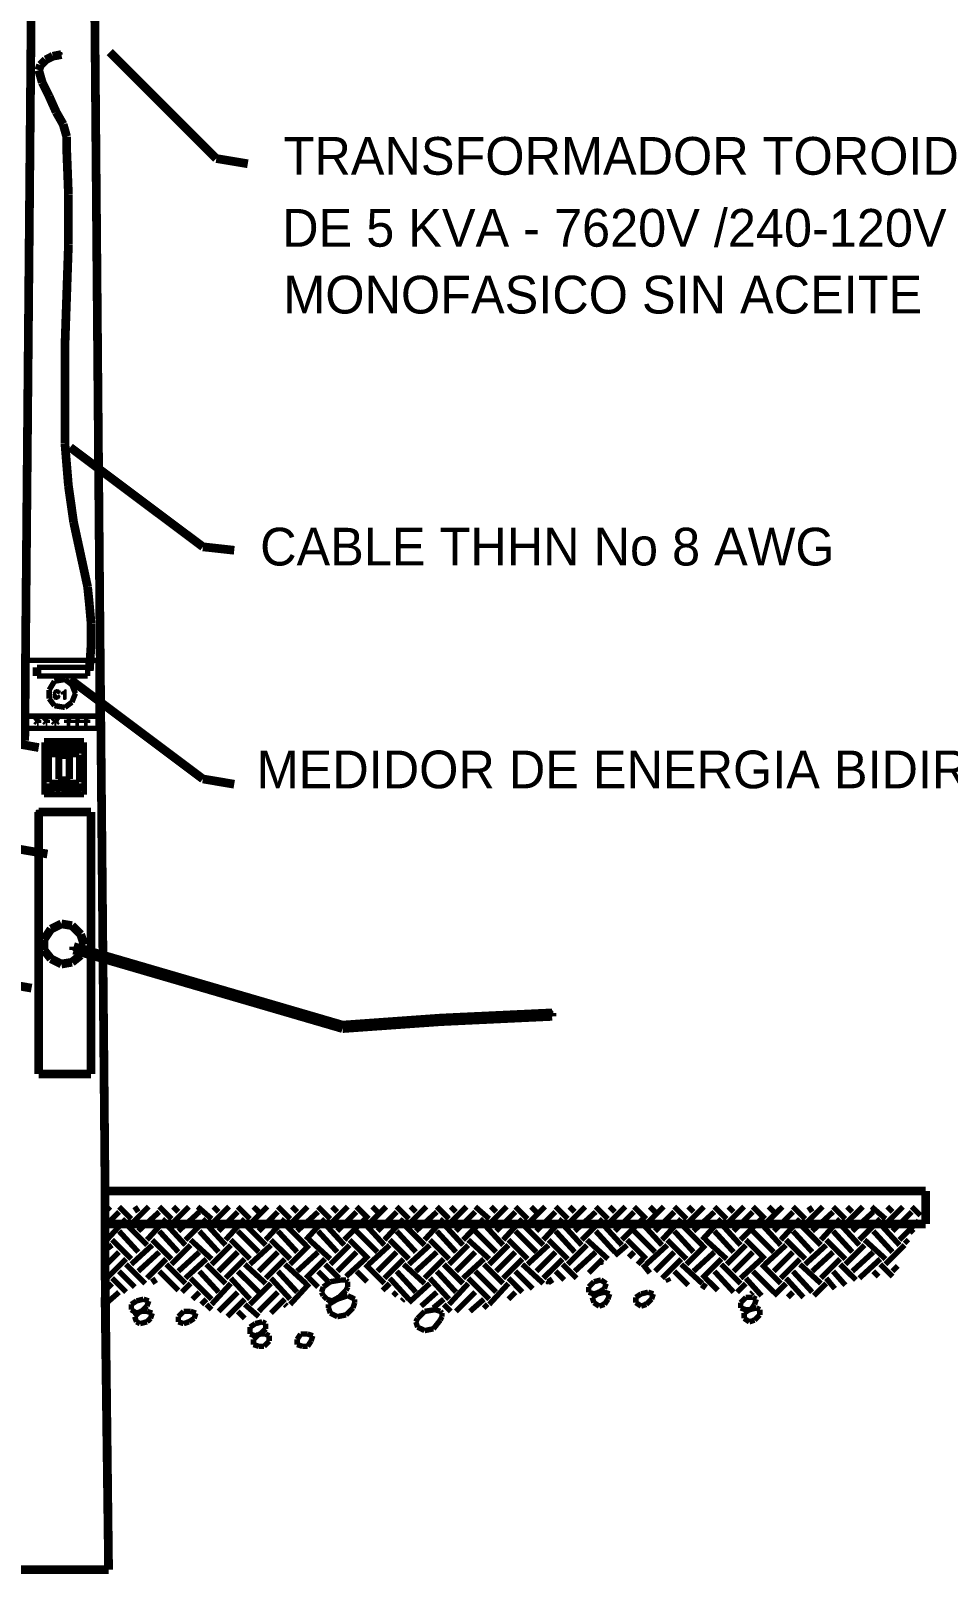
# Model space of a CAD drawing. Extents: x 0.27 to 8.12, y 0.27 to 5.77.
# Drawn here: x 1.696 to 2.571, y 2.707 to 4.181 of the extents above; entities that cross this region are included whole.
import ezdxf

# ---------------------------------------------------------------- set-up
doc = ezdxf.new("R2010")
doc.units = 0
doc.layers.get('0').update_dxf_attribs({"linetype": 'CONTINUOUS'})

msp = doc.modelspace()

# ---------------------------------------------------------------- linework, layer by layer
at = {"color": 0}
for points, const_width in [([(1.703336, 5.014942), (1.689986, 3.503288)], 0.008333), ([(1.749986, 5.014942), (1.761656, 3.621608)], 0.008333), ([(1.761656, 3.621608), (1.766646, 3.074948)], 0.008333), ([(1.691666, 3.579938), (1.759976, 3.579938)], 0.005208), ([(1.759976, 3.514938), (1.759976, 3.579938)], 0.005208), ([(1.701656, 3.573328), (1.749986, 3.573328)], 0.005208), ([(1.701656, 3.564968), (1.749986, 3.564968)], 0.005208), ([(1.749986, 3.564968), (1.749986, 3.573328)], 0.005208), ([(1.718306, 3.559978), (1.713306, 3.551618)], 0.005208), ([(1.713306, 3.551618), (1.713306, 3.543308)], 0.005208), ([(1.728336, 3.561658), (1.718306, 3.559978)], 0.005208), ([(1.735016, 3.556608), (1.728336, 3.561658)], 0.005208), ([(1.738326, 3.548308), (1.735016, 3.556608)], 0.005208), ([(1.713306, 3.543308), (1.718306, 3.536648)], 0.005208), ([(1.718306, 3.536648), (1.728336, 3.534968)], 0.005208), ([(1.728336, 3.534968), (1.735016, 3.539948)], 0.005208), ([(1.735016, 3.539948), (1.738326, 3.548308)], 0.005208), ([(1.691666, 3.526608), (1.759976, 3.526608)], 0.005208), ([(1.701656, 3.523298), (1.699966, 3.521618)], 0.005208), ([(1.699966, 3.521618), (1.701656, 3.519988)], 0.005208), ([(1.703336, 3.523298), (1.701656, 3.523298)], 0.005208), ([(1.701656, 3.519988), (1.703336, 3.519988)], 0.005208), ([(1.703336, 3.521618), (1.703336, 3.523298)], 0.005208), ([(1.703336, 3.519988), (1.703336, 3.521618)], 0.005208), ([(1.710006, 3.523298), (1.708326, 3.521618)], 0.005208), ([(1.708326, 3.521618), (1.710006, 3.519988)], 0.005208), ([(1.711626, 3.523298), (1.710006, 3.523298)], 0.005208), ([(1.710006, 3.519988), (1.711626, 3.519988)], 0.005208), ([(1.711626, 3.521618), (1.711626, 3.523298)], 0.005208), ([(1.711626, 3.519988), (1.711626, 3.521618)], 0.005208), ([(1.718306, 3.523298), (1.716686, 3.521618)], 0.005208), ([(1.716686, 3.521618), (1.718306, 3.519988)], 0.005208), ([(1.719986, 3.523298), (1.718306, 3.523298)], 0.005208), ([(1.718306, 3.519988), (1.719986, 3.519988)], 0.005208), ([(1.721666, 3.521618), (1.719986, 3.523298)], 0.005208), ([(1.719986, 3.519988), (1.721666, 3.521618)], 0.005208), ([(1.731656, 3.523298), (1.729976, 3.523298)], 0.005208), ([(1.729976, 3.523298), (1.729976, 3.521618)], 0.005208), ([(1.729976, 3.521618), (1.729976, 3.519988)], 0.005208), ([(1.729976, 3.519988), (1.731656, 3.519988)], 0.005208), ([(1.733336, 3.523298), (1.731656, 3.523298)], 0.005208), ([(1.731656, 3.519988), (1.733336, 3.519988)], 0.005208), ([(1.733336, 3.521618), (1.733336, 3.523298)], 0.005208), ([(1.733336, 3.519988), (1.733336, 3.521618)], 0.005208), ([(1.740006, 3.523298), (1.738326, 3.523298)], 0.005208), ([(1.738326, 3.523298), (1.738326, 3.521618)], 0.005208), ([(1.738326, 3.521618), (1.738326, 3.519988)], 0.005208), ([(1.738326, 3.519988), (1.740006, 3.519988)], 0.005208), ([(1.741626, 3.523298), (1.740006, 3.523298)], 0.005208), ([(1.740006, 3.519988), (1.741626, 3.519988)], 0.005208), ([(1.741626, 3.521618), (1.741626, 3.523298)], 0.005208), ([(1.741626, 3.519988), (1.741626, 3.521618)], 0.005208), ([(1.748306, 3.523298), (1.746686, 3.523298)], 0.005208), ([(1.746686, 3.523298), (1.746686, 3.521618)], 0.005208), ([(1.746686, 3.521618), (1.746686, 3.519988)], 0.005208), ([(1.746686, 3.519988), (1.748306, 3.519988)], 0.005208), ([(1.749986, 3.523298), (1.748306, 3.523298)], 0.005208), ([(1.748306, 3.519988), (1.749986, 3.519988)], 0.005208), ([(1.749986, 3.521618), (1.749986, 3.523298)], 0.005208), ([(1.749986, 3.519988), (1.749986, 3.521618)], 0.005208), ([(1.691666, 3.514938), (1.759976, 3.514938)], 0.005208), ([(1.708326, 3.501648), (1.708326, 3.493298)], 0.005208), ([(1.708326, 3.493298), (1.708326, 3.451628)], 0.005208), ([(1.708326, 3.493298), (1.746686, 3.493298)], 0.005208), ([(1.714986, 3.499968), (1.713306, 3.499968)], 0.005208), ([(1.713306, 3.499968), (1.713306, 3.498288)], 0.005208), ([(1.713306, 3.498288), (1.713306, 3.494978)], 0.005208), ([(1.713306, 3.494978), (1.714986, 3.494978)], 0.005208), ([(1.713306, 3.489988), (1.741626, 3.489988)], 0.005208), ([(1.713306, 3.463298), (1.713306, 3.489988)], 0.005208), ([(1.716686, 3.499968), (1.714986, 3.499968)], 0.005208), ([(1.714986, 3.494978), (1.716686, 3.494978)], 0.005208), ([(1.718306, 3.498288), (1.716686, 3.499968)], 0.005208), ([(1.716686, 3.494978), (1.718306, 3.498288)], 0.005208), ([(1.721666, 3.501648), (1.721666, 3.493298)], 0.005208), ([(1.726656, 3.499968), (1.724976, 3.498288)], 0.005208), ([(1.724976, 3.498288), (1.726656, 3.494978)], 0.005208), ([(1.728336, 3.499968), (1.726656, 3.499968)], 0.005208), ([(1.726656, 3.494978), (1.728336, 3.494978)], 0.005208), ([(1.729976, 3.499968), (1.728336, 3.499968)], 0.005208), ([(1.728336, 3.494978), (1.729976, 3.494978)], 0.005208), ([(1.729976, 3.498288), (1.729976, 3.499968)], 0.005208), ([(1.729976, 3.494978), (1.729976, 3.498288)], 0.005208), ([(1.733336, 3.501648), (1.733336, 3.493298)], 0.005208), ([(1.740006, 3.499968), (1.738326, 3.499968)], 0.005208), ([(1.738326, 3.499968), (1.738326, 3.498288)], 0.005208), ([(1.738326, 3.498288), (1.738326, 3.494978)], 0.005208), ([(1.738326, 3.494978), (1.740006, 3.494978)], 0.005208), ([(1.741626, 3.499968), (1.740006, 3.499968)], 0.005208), ([(1.740006, 3.494978), (1.741626, 3.494978)], 0.005208), ([(1.743326, 3.498288), (1.741626, 3.499968)], 0.005208), ([(1.741626, 3.494978), (1.743326, 3.498288)], 0.005208), ([(1.741626, 3.489988), (1.741626, 3.463298)], 0.005208), ([(1.746686, 3.501648), (1.746686, 3.493298)], 0.005208), ([(1.746686, 3.493298), (1.746686, 3.451628)], 0.005208), ([(1.721666, 3.488298), (1.721666, 3.466658)], 0.005208), ([(1.721666, 3.488298), (1.733336, 3.488298)], 0.005208), ([(1.723296, 3.488298), (1.723296, 3.466658)], 0.005208), ([(1.731656, 3.488298), (1.731656, 3.466658)], 0.005208), ([(1.733336, 3.488298), (1.733336, 3.466658)], 0.005208), ([(1.741626, 3.463298), (1.713306, 3.463298)], 0.005208), ([(1.721666, 3.466658), (1.733336, 3.466658)], 0.005208), ([(1.708326, 3.459978), (1.746686, 3.459978)], 0.005208), ([(1.708326, 3.451628), (1.746686, 3.451628)], 0.005208), ([(1.714986, 3.458298), (1.713306, 3.458298)], 0.005208), ([(1.713306, 3.458298), (1.713306, 3.454938)], 0.005208), ([(1.713306, 3.454938), (1.713306, 3.453308)], 0.005208), ([(1.713306, 3.453308), (1.714986, 3.453308)], 0.005208), ([(1.716686, 3.458298), (1.714986, 3.458298)], 0.005208), ([(1.714986, 3.453308), (1.716686, 3.453308)], 0.005208), ([(1.718306, 3.454938), (1.716686, 3.458298)], 0.005208), ([(1.716686, 3.453308), (1.718306, 3.454938)], 0.005208), ([(1.721666, 3.459978), (1.721666, 3.451628)], 0.005208), ([(1.726656, 3.458298), (1.724976, 3.454938)], 0.005208), ([(1.724976, 3.454938), (1.726656, 3.453308)], 0.005208), ([(1.728336, 3.458298), (1.726656, 3.458298)], 0.005208), ([(1.726656, 3.453308), (1.728336, 3.453308)], 0.005208), ([(1.729976, 3.458298), (1.728336, 3.458298)], 0.005208), ([(1.728336, 3.453308), (1.729976, 3.453308)], 0.005208), ([(1.729976, 3.454938), (1.729976, 3.458298)], 0.005208), ([(1.729976, 3.453308), (1.729976, 3.454938)], 0.005208), ([(1.733336, 3.459978), (1.733336, 3.451628)], 0.005208), ([(1.740006, 3.458298), (1.738326, 3.458298)], 0.005208), ([(1.738326, 3.458298), (1.738326, 3.454938)], 0.005208), ([(1.738326, 3.454938), (1.738326, 3.453308)], 0.005208), ([(1.738326, 3.453308), (1.740006, 3.453308)], 0.005208), ([(1.741626, 3.458298), (1.740006, 3.458298)], 0.005208), ([(1.740006, 3.453308), (1.741626, 3.453308)], 0.005208), ([(1.743326, 3.454938), (1.741626, 3.458298)], 0.005208), ([(1.741626, 3.453308), (1.743326, 3.454938)], 0.005208), ([(1.736646, 3.303298), (1.736646, 3.306608)], 0.008333), ([(1.736646, 3.306608), (1.993326, 3.231628)], 0.008333), ([(1.993326, 3.228328), (1.736646, 3.303298)], 0.008333), ([(1.993326, 3.231628), (2.086626, 3.238298)], 0.008333), ([(2.086626, 3.238298), (2.193346, 3.243298)], 0.008333), ([(2.193346, 3.239988), (2.086626, 3.234938)], 0.008333), ([(2.086626, 3.234938), (2.086626, 3.238298)], 0.008333), ([(2.086626, 3.238298), (2.086626, 3.234938)], 0.008333), ([(2.193346, 3.243298), (2.193346, 3.239988)], 0.008333), ([(2.086626, 3.234938), (1.993326, 3.228328)], 0.008333), ([(1.993326, 3.228328), (1.993326, 3.231628)], 0.008333), ([(1.993326, 3.231628), (1.993326, 3.228328)], 0.008333), ([(1.766646, 2.998288), (1.766646, 3.074948)], 0.008333), ([(1.766646, 3.041628), (1.766646, 3.073328)], 0.008333), ([(1.766646, 3.073328), (2.550016, 3.073328)], 0.008333), ([(2.550016, 3.073328), (2.550016, 3.041628)], 0.008333), ([(1.766646, 3.053298), (1.771646, 3.058298)], 0.005208), ([(1.766646, 3.039948), (1.779986, 3.053298)], 0.005208), ([(1.791656, 3.046628), (1.779986, 3.058298)], 0.005208), ([(1.791656, 3.041628), (1.808306, 3.058298)], 0.005208), ([(1.798326, 3.053298), (1.794966, 3.058298)], 0.005208), ([(1.798326, 3.034968), (1.818346, 3.053298)], 0.005208), ([(1.830016, 3.046628), (1.818346, 3.058298)], 0.005208), ([(1.830016, 3.041628), (1.846666, 3.058298)], 0.005208), ([(1.836626, 3.053298), (1.831646, 3.058298)], 0.005208), ([(1.836626, 3.034968), (1.856656, 3.053298)], 0.005208), ([(1.868326, 3.046628), (1.854976, 3.058298)], 0.005208), ([(1.868326, 3.041628), (1.884976, 3.058298)], 0.005208), ([(1.874986, 3.053298), (1.870006, 3.058298)], 0.005208), ([(1.874986, 3.034968), (1.893326, 3.053298)], 0.005208), ([(1.904986, 3.046628), (1.893326, 3.058298)], 0.005208), ([(1.904986, 3.041628), (1.921646, 3.058298)], 0.005208), ([(1.913346, 3.053298), (1.908296, 3.058298)], 0.005208), ([(1.913346, 3.034968), (1.931626, 3.053298)], 0.005208), ([(1.943346, 3.046628), (1.931626, 3.058298)], 0.005208), ([(1.943346, 3.041628), (1.960006, 3.058298)], 0.005208), ([(1.949966, 3.053298), (1.944976, 3.058298)], 0.005208), ([(1.949966, 3.034968), (1.969986, 3.053298)], 0.005208), ([(1.981656, 3.046628), (1.969986, 3.058298)], 0.005208), ([(1.981656, 3.041628), (1.998306, 3.058298)], 0.005208), ([(1.988326, 3.053298), (1.983336, 3.058298)], 0.005208), ([(1.988326, 3.034968), (2.006656, 3.053298)], 0.005208), ([(2.018326, 3.046628), (2.006656, 3.058298)], 0.005208), ([(2.018326, 3.041628), (2.034986, 3.058298)], 0.005208), ([(2.026686, 3.053298), (2.021646, 3.058298)], 0.005208), ([(2.026686, 3.034968), (2.044966, 3.053298)], 0.005208), ([(2.056626, 3.046628), (2.044966, 3.058298)], 0.005208), ([(2.056626, 3.041628), (2.073336, 3.058298)], 0.005208), ([(2.063306, 3.053298), (2.058306, 3.058298)], 0.005208), ([(2.063306, 3.034968), (2.083326, 3.053298)], 0.005208), ([(2.094986, 3.046628), (2.083326, 3.058298)], 0.005208), ([(2.094986, 3.041628), (2.111646, 3.058298)], 0.005208), ([(2.101656, 3.053298), (2.096666, 3.058298)], 0.005208), ([(2.101656, 3.034968), (2.120006, 3.053298)], 0.005208), ([(2.133346, 3.046628), (2.120006, 3.058298)], 0.005208), ([(2.133346, 3.041628), (2.150006, 3.058298)], 0.005208), ([(2.139966, 3.053298), (2.134976, 3.058298)], 0.005208), ([(2.139966, 3.034968), (2.158296, 3.053298)], 0.005208), ([(2.169966, 3.046628), (2.158296, 3.058298)], 0.005208), ([(2.169966, 3.041628), (2.186666, 3.058298)], 0.005208), ([(2.178326, 3.053298), (2.173326, 3.058298)], 0.005208), ([(2.178326, 3.034968), (2.196656, 3.053298)], 0.005208), ([(2.208326, 3.046628), (2.196656, 3.058298)], 0.005208), ([(2.208326, 3.041628), (2.224976, 3.058298)], 0.005208), ([(2.214986, 3.053298), (2.210006, 3.058298)], 0.005208), ([(2.214986, 3.034968), (2.235016, 3.053298)], 0.005208), ([(2.246686, 3.046628), (2.235016, 3.058298)], 0.005208), ([(2.246686, 3.041628), (2.263336, 3.058298)], 0.005208), ([(2.253296, 3.053298), (2.248306, 3.058298)], 0.005208), ([(2.253296, 3.034968), (2.271646, 3.053298)], 0.005208), ([(2.283296, 3.046628), (2.271646, 3.058298)], 0.005208), ([(2.283296, 3.041628), (2.300016, 3.058298)], 0.005208), ([(2.291656, 3.053298), (2.286666, 3.058298)], 0.005208), ([(2.291656, 3.034968), (2.309986, 3.053298)], 0.005208), ([(2.321656, 3.046628), (2.309986, 3.058298)], 0.005208), ([(2.321656, 3.041628), (2.338306, 3.058298)], 0.005208), ([(2.328336, 3.053298), (2.323336, 3.058298)], 0.005208), ([(2.328336, 3.034968), (2.348296, 3.053298)], 0.005208), ([(2.360016, 3.046628), (2.348296, 3.058298)], 0.005208), ([(2.360016, 3.041628), (2.376666, 3.058298)], 0.005208), ([(2.366626, 3.053298), (2.361646, 3.058298)], 0.005208), ([(2.366626, 3.034968), (2.384976, 3.053298)], 0.005208), ([(2.396646, 3.046628), (2.384976, 3.058298)], 0.005208), ([(2.396646, 3.041628), (2.413346, 3.058298)], 0.005208), ([(2.404986, 3.053298), (2.400006, 3.058298)], 0.005208), ([(2.404986, 3.034968), (2.423326, 3.053298)], 0.005208), ([(2.434986, 3.046628), (2.423326, 3.058298)], 0.005208), ([(2.434986, 3.041628), (2.451656, 3.058298)], 0.005208), ([(2.441666, 3.053298), (2.438306, 3.058298)], 0.005208), ([(2.441666, 3.034968), (2.461626, 3.053298)], 0.005208), ([(2.473296, 3.046628), (2.461626, 3.058298)], 0.005208), ([(2.473296, 3.041628), (2.490006, 3.058298)], 0.005208), ([(2.479976, 3.053298), (2.474976, 3.058298)], 0.005208), ([(2.479976, 3.034968), (2.499986, 3.053298)], 0.005208), ([(2.511656, 3.046628), (2.498306, 3.058298)], 0.005208), ([(2.511656, 3.041628), (2.528306, 3.058298)], 0.005208), ([(2.518326, 3.053298), (2.513336, 3.058298)], 0.005208), ([(2.518326, 3.034968), (2.536666, 3.053298)], 0.005208), ([(2.544966, 3.049988), (2.536666, 3.058298)], 0.005208), ([(2.550016, 3.041628), (1.766646, 3.041628)], 0.008333), ([(1.768326, 3.026608), (1.786666, 3.046628)], 0.005208), ([(1.798326, 3.014938), (1.779986, 3.034968)], 0.005208), ([(1.806626, 3.021618), (1.786666, 3.041628)], 0.005208), ([(1.806626, 3.026608), (1.824966, 3.046628)], 0.005208), ([(1.836626, 3.014938), (1.818346, 3.034968)], 0.005208), ([(1.843306, 3.021618), (1.824966, 3.041628)], 0.005208), ([(1.843306, 3.026608), (1.863326, 3.046628)], 0.005208), ([(1.874986, 3.014938), (1.856656, 3.034968)], 0.005208), ([(1.881656, 3.021618), (1.863326, 3.041628)], 0.005208), ([(1.881656, 3.026608), (1.900006, 3.046628)], 0.005208), ([(1.913346, 3.014938), (1.893326, 3.034968)], 0.005208), ([(1.919966, 3.021618), (1.900006, 3.041628)], 0.005208), ([(1.919966, 3.026608), (1.938306, 3.046628)], 0.005208), ([(1.949966, 3.014938), (1.931626, 3.034968)], 0.005208), ([(1.958326, 3.021618), (1.938306, 3.041628)], 0.005208), ([(1.958326, 3.026608), (1.976656, 3.046628)], 0.005208), ([(1.988326, 3.014938), (1.969986, 3.034968)], 0.005208), ([(1.995006, 3.021618), (1.976656, 3.041628)], 0.005208), ([(1.995006, 3.026608), (2.014966, 3.046628)], 0.005208), ([(2.026686, 3.014938), (2.006656, 3.034968)], 0.005208), ([(2.033296, 3.021618), (2.014966, 3.041628)], 0.005208), ([(2.033296, 3.026608), (2.051646, 3.046628)], 0.005208), ([(2.063306, 3.014938), (2.044966, 3.034968)], 0.005208), ([(2.071656, 3.021618), (2.051646, 3.041628)], 0.005208), ([(2.071656, 3.026608), (2.089986, 3.046628)], 0.005208), ([(2.101656, 3.014938), (2.083326, 3.034968)], 0.005208), ([(2.108336, 3.021618), (2.089986, 3.041628)], 0.005208), ([(2.108336, 3.026608), (2.128296, 3.046628)], 0.005208), ([(2.139966, 3.014938), (2.120006, 3.034968)], 0.005208), ([(2.146646, 3.021618), (2.128296, 3.041628)], 0.005208), ([(2.146646, 3.026608), (2.164976, 3.046628)], 0.005208), ([(2.178326, 3.014938), (2.158296, 3.034968)], 0.005208), ([(2.184986, 3.021618), (2.164976, 3.041628)], 0.005208), ([(2.184986, 3.026608), (2.203336, 3.046628)], 0.005208), ([(2.214986, 3.014938), (2.196656, 3.034968)], 0.005208), ([(2.221666, 3.021618), (2.203336, 3.041628)], 0.005208), ([(2.221666, 3.026608), (2.241626, 3.046628)], 0.005208), ([(2.253296, 3.014938), (2.235016, 3.034968)], 0.005208), ([(2.259976, 3.021618), (2.241626, 3.041628)], 0.005208), ([(2.259976, 3.026608), (2.279986, 3.046628)], 0.005208), ([(2.291656, 3.014938), (2.271646, 3.034968)], 0.005208), ([(2.298326, 3.021618), (2.279986, 3.041628)], 0.005208), ([(2.298326, 3.026608), (2.316666, 3.046628)], 0.005208), ([(2.328336, 3.014938), (2.309986, 3.034968)], 0.005208), ([(2.336626, 3.021618), (2.316666, 3.041628)], 0.005208), ([(2.336626, 3.026608), (2.354976, 3.046628)], 0.005208), ([(2.366626, 3.014938), (2.348296, 3.034968)], 0.005208), ([(2.373306, 3.021618), (2.354976, 3.041628)], 0.005208), ([(2.373306, 3.026608), (2.393326, 3.046628)], 0.005208), ([(2.404986, 3.014938), (2.384976, 3.034968)], 0.005208), ([(2.411666, 3.021618), (2.393326, 3.041628)], 0.005208), ([(2.411666, 3.026608), (2.430006, 3.046628)], 0.005208), ([(2.441666, 3.014938), (2.423326, 3.034968)], 0.005208), ([(2.449966, 3.021618), (2.430006, 3.041628)], 0.005208), ([(2.449966, 3.026608), (2.468306, 3.046628)], 0.005208), ([(2.479976, 3.014938), (2.461626, 3.034968)], 0.005208), ([(2.486646, 3.021618), (2.468306, 3.041628)], 0.005208), ([(2.486646, 3.026608), (2.506656, 3.046628)], 0.005208), ([(2.518326, 3.014938), (2.499986, 3.034968)], 0.005208), ([(2.525006, 3.021618), (2.506656, 3.041628)], 0.005208), ([(2.525006, 3.026608), (2.543336, 3.044948)], 0.005208), ([(2.538346, 3.033288), (2.536666, 3.034968)], 0.005208), ([(1.768326, 3.021618), (1.766646, 3.023298)], 0.005208), ([(1.766646, 3.016628), (1.773326, 3.021618)], 0.005208), ([(1.791656, 3.008328), (1.773326, 3.026608)], 0.005208), ([(1.791656, 3.003288), (1.811666, 3.021618)], 0.005208), ([(1.830016, 3.008328), (1.811666, 3.026608)], 0.005208), ([(1.830016, 3.003288), (1.848296, 3.021618)], 0.005208), ([(1.868326, 3.008328), (1.848296, 3.026608)], 0.005208), ([(1.868326, 3.003288), (1.886656, 3.021618)], 0.005208), ([(1.904986, 3.008328), (1.886656, 3.026608)], 0.005208), ([(1.904986, 3.003288), (1.925016, 3.021618)], 0.005208), ([(1.943346, 3.008328), (1.925016, 3.026608)], 0.005208), ([(1.943346, 3.003288), (1.961626, 3.021618)], 0.005208), ([(1.981656, 3.008328), (1.961626, 3.026608)], 0.005208), ([(1.981656, 3.003288), (1.999986, 3.021618)], 0.005208), ([(2.018326, 3.008328), (1.999986, 3.026608)], 0.005208), ([(2.018326, 3.003288), (2.038346, 3.021618)], 0.005208), ([(2.056626, 3.008328), (2.038346, 3.026608)], 0.005208), ([(2.056626, 3.003288), (2.076656, 3.021618)], 0.005208), ([(2.094986, 3.008328), (2.076656, 3.026608)], 0.005208), ([(2.094986, 3.003288), (2.113326, 3.021618)], 0.005208), ([(2.133346, 3.008328), (2.113326, 3.026608)], 0.005208), ([(2.133346, 3.003288), (2.151686, 3.021618)], 0.005208), ([(2.169966, 3.008328), (2.151686, 3.026608)], 0.005208), ([(2.169966, 3.003288), (2.189986, 3.021618)], 0.005208), ([(2.208326, 3.008328), (2.189986, 3.026608)], 0.005208), ([(2.208326, 3.003288), (2.226656, 3.021618)], 0.005208), ([(2.246686, 3.008328), (2.226656, 3.026608)], 0.005208), ([(2.253296, 3.011628), (2.264966, 3.021618)], 0.005208), ([(2.283296, 3.008328), (2.264966, 3.026608)], 0.005208), ([(2.283296, 3.003288), (2.303326, 3.021618)], 0.005208), ([(2.321656, 3.008328), (2.303326, 3.026608)], 0.005208), ([(2.321656, 3.003288), (2.339986, 3.021618)], 0.005208), ([(2.360016, 3.008328), (2.339986, 3.026608)], 0.005208), ([(2.360016, 3.003288), (2.378296, 3.021618)], 0.005208), ([(2.396646, 3.008328), (2.378296, 3.026608)], 0.005208), ([(2.396646, 3.003288), (2.416656, 3.021618)], 0.005208), ([(2.434986, 3.008328), (2.416656, 3.026608)], 0.005208), ([(2.434986, 3.003288), (2.455016, 3.021618)], 0.005208), ([(2.473296, 3.008328), (2.455016, 3.026608)], 0.005208), ([(2.473296, 3.003288), (2.491626, 3.021618)], 0.005208), ([(2.511656, 3.008328), (2.491626, 3.026608)], 0.005208), ([(2.511656, 3.003288), (2.529986, 3.021618)], 0.005208), ([(2.533296, 3.023298), (2.529986, 3.026608)], 0.005208), ([(1.766646, 3.001648), (1.779986, 3.014938)], 0.005208), ([(1.768326, 2.989988), (1.786666, 3.008328)], 0.005208), ([(1.805006, 2.984938), (1.786666, 3.003288)], 0.005208), ([(1.798326, 2.996608), (1.818346, 3.014938)], 0.005208), ([(1.806626, 2.989988), (1.824966, 3.008328)], 0.005208), ([(1.843306, 2.984938), (1.824966, 3.003288)], 0.005208), ([(1.836626, 2.996608), (1.856656, 3.014938)], 0.005208), ([(1.843306, 2.989988), (1.863326, 3.008328)], 0.005208), ([(1.881656, 2.984938), (1.863326, 3.003288)], 0.005208), ([(1.874986, 2.996608), (1.893326, 3.014938)], 0.005208), ([(1.881656, 2.989988), (1.900006, 3.008328)], 0.005208), ([(1.919966, 2.984938), (1.900006, 3.003288)], 0.005208), ([(1.913346, 2.996608), (1.931626, 3.014938)], 0.005208), ([(1.919966, 2.989988), (1.938306, 3.008328)], 0.005208), ([(1.958326, 2.984938), (1.938306, 3.003288)], 0.005208), ([(1.949966, 2.996608), (1.969986, 3.014938)], 0.005208), ([(1.958326, 2.989988), (1.976656, 3.008328)], 0.005208), ([(1.990006, 2.989988), (1.976656, 3.003288)], 0.005208), ([(1.988326, 2.996608), (2.006656, 3.014938)], 0.005208), ([(1.996686, 2.991618), (2.014966, 3.008328)], 0.005208), ([(2.033296, 2.984938), (2.014966, 3.003288)], 0.005208), ([(2.026686, 2.996608), (2.044966, 3.014938)], 0.005208), ([(2.033296, 2.989988), (2.051646, 3.008328)], 0.005208), ([(2.071656, 2.984938), (2.051646, 3.003288)], 0.005208), ([(2.063306, 2.996608), (2.083326, 3.014938)], 0.005208), ([(2.071656, 2.989988), (2.089986, 3.008328)], 0.005208), ([(2.108336, 2.984938), (2.089986, 3.003288)], 0.005208), ([(2.101656, 2.996608), (2.120006, 3.014938)], 0.005208), ([(2.108336, 2.989988), (2.128296, 3.008328)], 0.005208), ([(2.146646, 2.984938), (2.128296, 3.003288)], 0.005208), ([(2.139966, 2.996608), (2.158296, 3.014938)], 0.005208), ([(2.146646, 2.989988), (2.164976, 3.008328)], 0.005208), ([(2.184986, 2.984938), (2.164976, 3.003288)], 0.005208), ([(2.178326, 2.996608), (2.196656, 3.014938)], 0.005208), ([(2.184986, 2.989988), (2.203336, 3.008328)], 0.005208), ([(2.216686, 2.989988), (2.203336, 3.003288)], 0.005208), ([(2.214986, 2.996608), (2.235016, 3.014938)], 0.005208), ([(2.228336, 2.994978), (2.241626, 3.008328)], 0.005208), ([(2.266646, 3.009948), (2.271646, 3.014938)], 0.005208), ([(2.275006, 3.003288), (2.279986, 3.008328)], 0.005208), ([(2.286666, 2.994978), (2.279986, 3.003288)], 0.005208), ([(2.291656, 2.996608), (2.309986, 3.014938)], 0.005208), ([(2.298326, 2.989988), (2.316666, 3.008328)], 0.005208), ([(2.336626, 2.984938), (2.316666, 3.003288)], 0.005208), ([(2.328336, 2.996608), (2.348296, 3.014938)], 0.005208), ([(2.336626, 2.989988), (2.354976, 3.008328)], 0.005208), ([(2.373306, 2.984938), (2.354976, 3.003288)], 0.005208), ([(2.366626, 2.996608), (2.384976, 3.014938)], 0.005208), ([(2.373306, 2.989988), (2.393326, 3.008328)], 0.005208), ([(2.411666, 2.984938), (2.393326, 3.003288)], 0.005208), ([(2.404986, 2.996608), (2.423326, 3.014938)], 0.005208), ([(2.411666, 2.989988), (2.430006, 3.008328)], 0.005208), ([(2.449966, 2.984938), (2.430006, 3.003288)], 0.005208), ([(2.441666, 2.996608), (2.461626, 3.014938)], 0.005208), ([(2.449966, 2.989988), (2.468306, 3.008328)], 0.005208), ([(2.483336, 2.988298), (2.468306, 3.003288)], 0.005208), ([(2.479976, 2.996608), (2.499986, 3.014938)], 0.005208), ([(2.486646, 2.989988), (2.506656, 3.008328)], 0.005208), ([(2.518326, 2.991618), (2.506656, 3.003288)], 0.005208), ([(1.770006, 2.711618), (1.766646, 2.998288)], 0.008333), ([(1.786666, 2.976648), (1.773326, 2.989988)], 0.005208), ([(1.794966, 2.981628), (1.779986, 2.996608)], 0.005208), ([(1.814986, 2.984938), (1.811666, 2.989988)], 0.005208), ([(1.836626, 2.978328), (1.818346, 2.996608)], 0.005208), ([(1.868326, 2.969968), (1.848296, 2.989988)], 0.005208), ([(1.874986, 2.976648), (1.856656, 2.996608)], 0.005208), ([(1.904986, 2.969968), (1.886656, 2.989988)], 0.005208), ([(1.913346, 2.976648), (1.893326, 2.996608)], 0.005208), ([(1.943346, 2.969968), (1.925016, 2.989988)], 0.005208), ([(1.949966, 2.976648), (1.931626, 2.996608)], 0.005208), ([(1.969986, 2.981628), (1.961626, 2.989988)], 0.005208), ([(1.979976, 2.986618), (1.969986, 2.996608)], 0.005208), ([(2.016646, 2.986618), (2.006656, 2.996608)], 0.005208), ([(2.056626, 2.969968), (2.038346, 2.989988)], 0.005208), ([(2.063306, 2.976648), (2.044966, 2.996608)], 0.005208), ([(2.094986, 2.969968), (2.076656, 2.989988)], 0.005208), ([(2.101656, 2.976648), (2.083326, 2.996608)], 0.005208), ([(2.133346, 2.969968), (2.113326, 2.989988)], 0.005208), ([(2.139966, 2.976648), (2.120006, 2.996608)], 0.005208), ([(2.164976, 2.976648), (2.151686, 2.989988)], 0.005208), ([(2.175016, 2.979948), (2.158296, 2.996608)], 0.005208), ([(2.193346, 2.984938), (2.189986, 2.989988)], 0.005208), ([(2.205016, 2.988298), (2.196656, 2.996608)], 0.005208), ([(2.305006, 2.986618), (2.303326, 2.989988)], 0.005208), ([(2.323336, 2.983308), (2.309986, 2.996608)], 0.005208), ([(2.351656, 2.978328), (2.339986, 2.989988)], 0.005208), ([(2.366626, 2.976648), (2.348296, 2.996608)], 0.005208), ([(2.393326, 2.973268), (2.378296, 2.989988)], 0.005208), ([(2.404986, 2.976648), (2.384976, 2.996608)], 0.005208), ([(2.433306, 2.971648), (2.416656, 2.989988)], 0.005208), ([(2.441666, 2.976648), (2.423326, 2.996608)], 0.005208), ([(2.463306, 2.979948), (2.455016, 2.989988)], 0.005208), ([(2.473296, 2.983308), (2.461626, 2.996608)], 0.005208), ([(2.504976, 2.991618), (2.499986, 2.996608)], 0.005208), ([(2.518326, 2.996608), (2.523326, 3.001648)], 0.005208), ([(1.768326, 2.984938), (1.766646, 2.986618)], 0.005208), ([(1.766646, 2.978328), (1.773326, 2.984938)], 0.005208), ([(1.766646, 2.964978), (1.779986, 2.976648)], 0.005208), ([(1.839986, 2.976648), (1.848296, 2.984938)], 0.005208), ([(1.849976, 2.969968), (1.856656, 2.976648)], 0.005208), ([(1.868326, 2.964978), (1.886656, 2.984938)], 0.005208), ([(1.874986, 2.958298), (1.893326, 2.976648)], 0.005208), ([(1.904986, 2.964978), (1.925016, 2.984938)], 0.005208), ([(1.913346, 2.958298), (1.931626, 2.976648)], 0.005208), ([(1.943346, 2.964978), (1.961626, 2.984938)], 0.005208), ([(1.973296, 2.976648), (1.974976, 2.981628)], 0.005208), ([(1.974976, 2.973268), (1.973296, 2.976648)], 0.005208), ([(1.974976, 2.981628), (1.981656, 2.986618)], 0.005208), ([(1.981656, 2.986618), (1.991626, 2.988298)], 0.005208), ([(1.996686, 2.978328), (1.990006, 2.971648)], 0.005208), ([(1.991626, 2.988298), (1.996686, 2.988298)], 0.005208), ([(1.996686, 2.988298), (1.998306, 2.986618)], 0.005208), ([(1.998306, 2.981628), (1.996686, 2.978328)], 0.005208), ([(1.998306, 2.986618), (1.998306, 2.981628)], 0.005208), ([(2.031666, 2.978328), (2.038346, 2.984938)], 0.005208), ([(2.041656, 2.973268), (2.044966, 2.976648)], 0.005208), ([(2.056626, 2.966658), (2.076656, 2.984938)], 0.005208), ([(2.068346, 2.963298), (2.083326, 2.976648)], 0.005208), ([(2.094986, 2.964978), (2.113326, 2.984938)], 0.005208), ([(2.101656, 2.958298), (2.120006, 2.976648)], 0.005208), ([(2.133346, 2.964978), (2.151686, 2.984938)], 0.005208), ([(2.151686, 2.969968), (2.158296, 2.976648)], 0.005208), ([(2.228336, 2.981628), (2.233336, 2.986618)], 0.005208), ([(2.228336, 2.976648), (2.228336, 2.981628)], 0.005208), ([(2.233336, 2.974968), (2.228336, 2.976648)], 0.005208), ([(2.231656, 2.971648), (2.236646, 2.974968)], 0.005208), ([(2.233336, 2.986618), (2.240006, 2.988298)], 0.005208), ([(2.238326, 2.976648), (2.233336, 2.974968)], 0.005208), ([(2.236646, 2.974968), (2.243326, 2.976648)], 0.005208), ([(2.243326, 2.979948), (2.238326, 2.976648)], 0.005208), ([(2.240006, 2.988298), (2.245006, 2.984938)], 0.005208), ([(2.245006, 2.984938), (2.243326, 2.979948)], 0.005208), ([(2.243326, 2.976648), (2.248306, 2.974968)], 0.005208), ([(2.248306, 2.974968), (2.246686, 2.969968)], 0.005208), ([(2.273326, 2.971648), (2.278306, 2.974968)], 0.005208), ([(2.278306, 2.974968), (2.284986, 2.976648)], 0.005208), ([(2.284986, 2.976648), (2.289976, 2.974968)], 0.005208), ([(2.289976, 2.974968), (2.288346, 2.969968)], 0.005208), ([(2.336626, 2.979948), (2.339986, 2.984938)], 0.005208), ([(2.370006, 2.976648), (2.378296, 2.984938)], 0.005208), ([(2.383346, 2.974968), (2.384976, 2.976648)], 0.005208), ([(2.404986, 2.973268), (2.416656, 2.984938)], 0.005208), ([(2.418336, 2.971648), (2.423326, 2.976648)], 0.005208), ([(2.443346, 2.973268), (2.455016, 2.984938)], 0.005208), ([(1.770006, 2.711618), (1.766646, 2.971648)], 0.008333), ([(1.791656, 2.964978), (1.796646, 2.968288)], 0.005208), ([(1.791656, 2.959978), (1.791656, 2.964978)], 0.005208), ([(1.796646, 2.956618), (1.791656, 2.959978)], 0.005208), ([(1.796646, 2.968288), (1.803326, 2.969968)], 0.005208), ([(1.806626, 2.963298), (1.801646, 2.958298)], 0.005208), ([(1.803326, 2.969968), (1.808306, 2.968288)], 0.005208), ([(1.808306, 2.968288), (1.806626, 2.963298)], 0.005208), ([(1.858336, 2.964978), (1.863326, 2.969968)], 0.005208), ([(1.868326, 2.959978), (1.863326, 2.964978)], 0.005208), ([(1.883346, 2.953308), (1.900006, 2.969968)], 0.005208), ([(1.913346, 2.953308), (1.900006, 2.964978)], 0.005208), ([(1.925016, 2.956618), (1.938306, 2.969968)], 0.005208), ([(1.939986, 2.963298), (1.938306, 2.964978)], 0.005208), ([(1.978336, 2.969968), (1.974976, 2.973268)], 0.005208), ([(1.983336, 2.968288), (1.978336, 2.969968)], 0.005208), ([(1.979976, 2.964978), (1.988326, 2.969968)], 0.005208), ([(1.979976, 2.961618), (1.979976, 2.964978)], 0.005208), ([(1.981656, 2.956618), (1.979976, 2.961618)], 0.005208), ([(1.990006, 2.971648), (1.983336, 2.968288)], 0.005208), ([(1.988326, 2.969968), (1.998306, 2.973268)], 0.005208), ([(2.003296, 2.961618), (1.996686, 2.954938)], 0.005208), ([(1.998306, 2.973268), (2.001666, 2.971648)], 0.005208), ([(2.001666, 2.971648), (2.004976, 2.969968)], 0.005208), ([(2.004976, 2.966658), (2.003296, 2.961618)], 0.005208), ([(2.004976, 2.969968), (2.004976, 2.966658)], 0.005208), ([(2.050016, 2.968288), (2.051646, 2.969968)], 0.005208), ([(2.071656, 2.958298), (2.081646, 2.959978)], 0.005208), ([(2.080016, 2.961618), (2.089986, 2.969968)], 0.005208), ([(2.081646, 2.959978), (2.086626, 2.958298)], 0.005208), ([(2.096666, 2.958298), (2.089986, 2.964978)], 0.005208), ([(2.115006, 2.958298), (2.128296, 2.969968)], 0.005208), ([(2.131656, 2.961618), (2.128296, 2.964978)], 0.005208), ([(2.233336, 2.966658), (2.231656, 2.971648)], 0.005208), ([(2.238326, 2.963298), (2.233336, 2.966658)], 0.005208), ([(2.243326, 2.964978), (2.238326, 2.963298)], 0.005208), ([(2.246686, 2.969968), (2.243326, 2.964978)], 0.005208), ([(2.273326, 2.966658), (2.273326, 2.971648)], 0.005208), ([(2.278306, 2.963298), (2.273326, 2.966658)], 0.005208), ([(2.283296, 2.964978), (2.278306, 2.963298)], 0.005208), ([(2.288346, 2.969968), (2.283296, 2.964978)], 0.005208), ([(2.373306, 2.966658), (2.378296, 2.971648)], 0.005208), ([(2.373306, 2.961618), (2.373306, 2.966658)], 0.005208), ([(2.378296, 2.959978), (2.373306, 2.961618)], 0.005208), ([(2.376666, 2.956618), (2.381656, 2.959978)], 0.005208), ([(2.378296, 2.971648), (2.384976, 2.971648)], 0.005208), ([(2.383346, 2.959978), (2.378296, 2.959978)], 0.005208), ([(2.381656, 2.959978), (2.388336, 2.961618)], 0.005208), ([(2.386656, 2.964978), (2.383346, 2.959978)], 0.005208), ([(2.384976, 2.971648), (2.388336, 2.969968)], 0.005208), ([(2.388336, 2.969968), (2.386656, 2.964978)], 0.005208), ([(2.388336, 2.961618), (2.391646, 2.959978)], 0.005208), ([(2.391646, 2.959978), (2.391646, 2.954938)], 0.005208), ([(1.794966, 2.953308), (1.800016, 2.958298)], 0.005208), ([(1.796646, 2.948328), (1.794966, 2.953308)], 0.005208), ([(1.801646, 2.958298), (1.796646, 2.956618)], 0.005208), ([(1.800016, 2.946628), (1.796646, 2.948328)], 0.005208), ([(1.800016, 2.958298), (1.806626, 2.958298)], 0.005208), ([(1.806626, 2.948328), (1.800016, 2.946628)], 0.005208), ([(1.806626, 2.958298), (1.811666, 2.956618)], 0.005208), ([(1.809986, 2.951628), (1.806626, 2.948328)], 0.005208), ([(1.811666, 2.956618), (1.809986, 2.951628)], 0.005208), ([(1.836626, 2.953308), (1.841686, 2.958298)], 0.005208), ([(1.836626, 2.948328), (1.836626, 2.953308)], 0.005208), ([(1.841686, 2.946628), (1.836626, 2.948328)], 0.005208), ([(1.841686, 2.958298), (1.848296, 2.958298)], 0.005208), ([(1.846666, 2.948328), (1.841686, 2.946628)], 0.005208), ([(1.851656, 2.951628), (1.846666, 2.948328)], 0.005208), ([(1.848296, 2.958298), (1.853336, 2.956618)], 0.005208), ([(1.853336, 2.956618), (1.851656, 2.951628)], 0.005208), ([(1.900006, 2.951628), (1.893326, 2.958298)], 0.005208), ([(1.904986, 2.943268), (1.909986, 2.946628)], 0.005208), ([(1.909986, 2.946628), (1.916656, 2.948328)], 0.005208), ([(1.916656, 2.948328), (1.919966, 2.946628)], 0.005208), ([(1.919966, 2.946628), (1.919966, 2.941648)], 0.005208), ([(1.985016, 2.954938), (1.981656, 2.956618)], 0.005208), ([(1.988326, 2.953308), (1.985016, 2.954938)], 0.005208), ([(1.996686, 2.954938), (1.988326, 2.953308)], 0.005208), ([(2.063306, 2.948328), (2.064986, 2.951628)], 0.005208), ([(2.064986, 2.943268), (2.063306, 2.948328)], 0.005208), ([(2.064986, 2.951628), (2.071656, 2.958298)], 0.005208), ([(2.086626, 2.949948), (2.080016, 2.941648)], 0.005208), ([(2.086626, 2.958298), (2.088306, 2.956618)], 0.005208), ([(2.088306, 2.953308), (2.086626, 2.949948)], 0.005208), ([(2.088306, 2.956618), (2.088306, 2.953308)], 0.005208), ([(2.376666, 2.951628), (2.376666, 2.956618)], 0.005208), ([(2.381656, 2.948328), (2.376666, 2.951628)], 0.005208), ([(2.386656, 2.949948), (2.381656, 2.948328)], 0.005208), ([(2.391646, 2.954938), (2.386656, 2.949948)], 0.005208), ([(1.904986, 2.936658), (1.904986, 2.943268)], 0.005208), ([(1.909986, 2.934978), (1.904986, 2.936658)], 0.005208), ([(1.908296, 2.931608), (1.913346, 2.936658)], 0.005208), ([(1.908296, 2.926618), (1.908296, 2.931608)], 0.005208), ([(1.914976, 2.936658), (1.909986, 2.934978)], 0.005208), ([(1.913346, 2.936658), (1.919966, 2.936658)], 0.005208), ([(1.919966, 2.941648), (1.914976, 2.936658)], 0.005208), ([(1.923326, 2.929978), (1.918336, 2.924988)], 0.005208), ([(1.919966, 2.936658), (1.923326, 2.934978)], 0.005208), ([(1.923326, 2.934978), (1.923326, 2.929978)], 0.005208), ([(1.949966, 2.931608), (1.953336, 2.936658)], 0.005208), ([(1.949966, 2.926618), (1.949966, 2.931608)], 0.005208), ([(1.953336, 2.936658), (1.960006, 2.936658)], 0.005208), ([(1.960006, 2.936658), (1.964986, 2.934978)], 0.005208), ([(1.963306, 2.929978), (1.960006, 2.924988)], 0.005208), ([(1.964986, 2.934978), (1.963306, 2.929978)], 0.005208), ([(2.068346, 2.941648), (2.064986, 2.943268)], 0.005208), ([(2.071656, 2.939968), (2.068346, 2.941648)], 0.005208), ([(2.080016, 2.941648), (2.071656, 2.939968)], 0.005208), ([(1.913346, 2.924988), (1.908296, 2.926618)], 0.005208), ([(1.918336, 2.924988), (1.913346, 2.924988)], 0.005208), ([(1.955016, 2.924988), (1.949966, 2.926618)], 0.005208), ([(1.960006, 2.924988), (1.955016, 2.924988)], 0.005208), ([(1.683306, 2.711618), (1.770006, 2.711618)], 0.008333)]:
    msp.add_lwpolyline(points, dxfattribs=dict(at, const_width=const_width))
at = {"color": 3, "const_width": 0.008333}
for points in [[(1.705016, 4.148298), (1.710006, 4.153288)], [(1.710006, 4.153288), (1.716686, 4.156658)], [(1.716686, 4.156658), (1.724976, 4.158288)], [(1.703336, 4.143308), (1.705016, 4.148298)], [(1.706646, 4.131648), (1.703336, 4.143308)], [(1.713306, 4.118298), (1.706646, 4.131648)], [(1.719986, 4.103328), (1.713306, 4.118298)], [(1.726656, 4.091658), (1.719986, 4.103328)], [(1.729976, 4.079938), (1.726656, 4.091658)], [(1.729976, 4.068268), (1.729976, 4.079938)], [(1.731656, 4.024978), (1.729976, 4.068268)], [(1.731656, 3.976648), (1.731656, 4.024978)], [(1.728336, 3.879968), (1.731656, 3.976648)], [(1.728336, 3.831618), (1.728336, 3.879968)], [(1.728336, 3.786648), (1.728336, 3.831618)], [(1.731656, 3.746608), (1.728336, 3.786648)], [(1.736646, 3.711618), (1.731656, 3.746608)], [(1.749986, 3.649978), (1.736646, 3.711618)], [(1.751666, 3.633328), (1.749986, 3.649978)], [(1.753296, 3.614988), (1.751666, 3.633328)], [(1.753296, 3.594968), (1.753296, 3.614988)], [(1.751666, 3.569948), (1.753296, 3.594968)], [(1.703336, 3.434978), (1.753296, 3.434978)], [(1.703336, 3.184978), (1.703336, 3.434978)], [(1.753296, 3.434978), (1.753296, 3.184978)], [(1.753296, 3.184978), (1.703336, 3.184978)]]:
    msp.add_lwpolyline(points, dxfattribs=at)
at = {"color": 3}
msp.add_lwpolyline([(1.724976, 4.158288), (1.723296, 4.158288), (1.723296, 4.159968), (1.724976, 4.159968), (1.724976, 4.158288)], close=True, dxfattribs=at)
at = {"color": 2, "const_width": 0.008333}
for points in [[(1.771216, 4.160681), (1.872876, 4.059001)], [(1.872876, 4.059001), (1.902896, 4.054011)], [(1.733336, 3.783288), (1.860016, 3.688288)], [(1.860016, 3.688288), (1.889966, 3.684978)], [(1.701656, 3.573328), (1.701656, 3.564968)], [(1.733336, 3.561658), (1.860016, 3.466658)], [(1.433306, 3.544948), (1.703336, 3.496608)], [(1.708326, 3.501648), (1.746686, 3.501648)], [(1.860016, 3.466658), (1.889966, 3.461618)], [(1.439986, 3.441648), (1.711626, 3.394988)], [(1.724976, 3.328308), (1.714986, 3.323328)], [(1.735016, 3.326628), (1.724976, 3.328308)], [(1.743326, 3.318268), (1.735016, 3.326628)], [(1.424834, 3.313611), (1.696474, 3.266951)], [(1.714986, 3.323328), (1.708326, 3.313288)], [(1.708326, 3.313288), (1.708326, 3.303298)], [(1.746686, 3.308298), (1.743326, 3.318268)], [(1.708326, 3.303298), (1.714986, 3.294948)], [(1.735016, 3.291628), (1.743326, 3.298308)], [(1.743326, 3.298308), (1.746686, 3.308298)], [(1.714986, 3.294948), (1.724976, 3.289948)], [(1.724976, 3.289948), (1.735016, 3.291628)]]:
    msp.add_lwpolyline(points, dxfattribs=at)
at = {"color": 0}
for points in [[(1.721556, 3.545868), (1.722646, 3.545648), (1.722756, 3.545698), (1.723236, 3.545808), (1.721896, 3.543588), (1.721776, 3.543478), (1.721936, 3.543698), (1.722046, 3.544618), (1.720586, 3.542828), (1.720046, 3.542828), (1.720046, 3.542828), (1.718416, 3.543158), (1.718306, 3.543258), (1.718686, 3.543758), (1.719166, 3.545588), (1.717226, 3.544728), (1.717226, 3.544788), (1.717716, 3.545268), (1.718626, 3.547328), (1.717006, 3.546948), (1.717006, 3.546948), (1.717546, 3.547438), (1.718686, 3.549338), (1.717436, 3.549118), (1.717436, 3.549118), (1.717976, 3.549508), (1.719506, 3.550968), (1.718516, 3.550648), (1.718516, 3.550648), (1.719056, 3.550908), (1.720646, 3.551668), (1.720046, 3.551078), (1.720046, 3.551078), (1.720586, 3.551298), (1.722266, 3.551558), (1.721726, 3.550478), (1.721776, 3.550428), (1.722096, 3.550538), (1.723346, 3.550428), (1.722646, 3.548858), (1.722646, 3.548688), (1.721556, 3.548468), (1.721836, 3.548798), (1.722326, 3.550158), (1.721016, 3.549508), (1.720906, 3.549558), (1.721186, 3.549768), (1.721726, 3.550758), (1.720046, 3.549988), (1.720046, 3.549988), (1.720156, 3.550048), (1.719986, 3.550698), (1.718306, 3.549558), (1.718306, 3.549558), (1.718686, 3.549718), (1.719876, 3.549938), (1.718366, 3.548578), (1.718306, 3.548468), (1.718576, 3.548628), (1.719596, 3.548738), (1.718086, 3.547378), (1.718086, 3.546948), (1.718416, 3.547118), (1.719596, 3.547328), (1.718306, 3.545548), (1.718306, 3.545438), (1.718626, 3.545698), (1.719876, 3.546188), (1.718366, 3.544408), (1.718306, 3.544358), (1.718686, 3.544728), (1.720156, 3.545548), (1.720046, 3.543908), (1.720046, 3.543908), (1.720416, 3.544358), (1.721726, 3.545588), (1.720906, 3.544358), (1.720906, 3.544358), (1.721296, 3.544898), (1.722436, 3.546578), (1.721556, 3.545868), (1.721556, 3.545868)], [(1.728776, 3.542828), (1.727696, 3.542828), (1.727696, 3.549338), (1.727906, 3.549448), (1.728506, 3.549768), (1.726716, 3.548518), (1.726596, 3.548468), (1.726826, 3.548628), (1.727416, 3.549228), (1.725406, 3.548038), (1.725306, 3.548038), (1.725306, 3.549118), (1.725966, 3.549448), (1.727906, 3.550478), (1.727046, 3.549988), (1.727046, 3.549988), (1.727586, 3.550308), (1.729046, 3.551398), (1.728126, 3.551078), (1.728126, 3.551078), (1.728776, 3.551078), (1.728776, 3.542828)], [(1.738326, 3.548308), (1.736646, 3.548308), (1.736646, 3.549988), (1.738326, 3.549988), (1.738326, 3.548308)], [(1.703336, 3.521618), (1.701656, 3.521618), (1.701656, 3.523298), (1.703336, 3.523298), (1.703336, 3.521618)], [(1.711626, 3.521618), (1.710006, 3.521618), (1.710006, 3.523298), (1.711626, 3.523298), (1.711626, 3.521618)], [(1.721666, 3.521618), (1.719986, 3.521618), (1.719986, 3.523298), (1.721666, 3.523298), (1.721666, 3.521618)], [(1.733336, 3.521618), (1.731656, 3.521618), (1.731656, 3.523298), (1.733336, 3.523298), (1.733336, 3.521618)], [(1.741626, 3.521618), (1.740006, 3.521618), (1.740006, 3.523298), (1.741626, 3.523298), (1.741626, 3.521618)], [(1.749986, 3.521618), (1.748306, 3.521618), (1.748306, 3.523298), (1.749986, 3.523298), (1.749986, 3.521618)], [(1.718306, 3.498288), (1.716686, 3.498288), (1.716686, 3.499968), (1.718306, 3.499968), (1.718306, 3.498288)], [(1.729976, 3.498288), (1.728336, 3.498288), (1.728336, 3.499968), (1.729976, 3.499968), (1.729976, 3.498288)], [(1.743326, 3.498288), (1.741626, 3.498288), (1.741626, 3.499968), (1.743326, 3.499968), (1.743326, 3.498288)], [(1.713306, 3.489988), (1.711626, 3.489988), (1.711626, 3.491618), (1.713306, 3.491618), (1.713306, 3.489988)], [(1.718306, 3.454938), (1.716686, 3.454938), (1.716686, 3.456618), (1.718306, 3.456618), (1.718306, 3.454938)], [(1.729976, 3.454938), (1.728336, 3.454938), (1.728336, 3.456618), (1.729976, 3.456618), (1.729976, 3.454938)], [(1.743326, 3.454938), (1.741626, 3.454938), (1.741626, 3.456618), (1.743326, 3.456618), (1.743326, 3.454938)], [(2.193346, 3.243298), (2.191666, 3.243298), (2.191666, 3.244978), (2.193346, 3.244978), (2.193346, 3.243298)], [(1.993326, 3.231628), (1.991626, 3.231628), (1.991626, 3.233308), (1.993326, 3.233308), (1.993326, 3.231628)], [(2.086626, 3.238298), (2.085006, 3.238298), (2.085006, 3.239988), (2.086626, 3.239988), (2.086626, 3.238298)], [(1.766646, 3.041628), (1.764966, 3.041628), (1.764966, 3.043308), (1.766646, 3.043308), (1.766646, 3.041628)], [(2.241626, 3.003288), (2.240006, 3.003288), (2.240006, 3.004968), (2.241626, 3.004968), (2.241626, 3.003288)], [(2.189986, 2.984938), (2.188306, 2.984938), (2.188306, 2.986618), (2.189986, 2.986618), (2.189986, 2.984938)], [(2.238326, 2.976648), (2.236646, 2.976648), (2.236646, 2.978328), (2.238326, 2.978328), (2.238326, 2.976648)], [(1.990006, 2.971648), (1.988326, 2.971648), (1.988326, 2.973268), (1.990006, 2.973268), (1.990006, 2.971648)], [(2.243326, 2.964978), (2.241626, 2.964978), (2.241626, 2.966658), (2.243326, 2.966658), (2.243326, 2.964978)], [(2.283296, 2.964978), (2.281666, 2.964978), (2.281666, 2.966658), (2.283296, 2.966658), (2.283296, 2.964978)], [(1.801646, 2.958298), (1.800016, 2.958298), (1.800016, 2.959978), (1.801646, 2.959978), (1.801646, 2.958298)], [(1.806626, 2.948328), (1.805006, 2.948328), (1.805006, 2.949948), (1.806626, 2.949948), (1.806626, 2.948328)], [(1.846666, 2.948328), (1.844986, 2.948328), (1.844986, 2.949948), (1.846666, 2.949948), (1.846666, 2.948328)], [(1.996686, 2.954938), (1.995006, 2.954938), (1.995006, 2.956618), (1.996686, 2.956618), (1.996686, 2.954938)], [(2.383346, 2.959978), (2.381656, 2.959978), (2.381656, 2.961618), (2.383346, 2.961618), (2.383346, 2.959978)], [(2.386656, 2.949948), (2.384976, 2.949948), (2.384976, 2.951628), (2.386656, 2.951628), (2.386656, 2.949948)], [(1.914976, 2.936658), (1.913346, 2.936658), (1.913346, 2.938288), (1.914976, 2.938288), (1.914976, 2.936658)], [(2.080016, 2.941648), (2.078336, 2.941648), (2.078336, 2.943268), (2.080016, 2.943268), (2.080016, 2.941648)], [(1.918336, 2.924988), (1.916656, 2.924988), (1.916656, 2.926618), (1.918336, 2.926618), (1.918336, 2.924988)], [(1.960006, 2.924988), (1.958326, 2.924988), (1.958326, 2.926618), (1.960006, 2.926618), (1.960006, 2.924988)]]:
    msp.add_lwpolyline(points, close=True, dxfattribs=at)
at = {"color": 4}
msp.add_lwpolyline([(1.714986, 3.451628), (1.713306, 3.451628), (1.713306, 3.453308), (1.714986, 3.453308), (1.714986, 3.451628)], close=True, dxfattribs=at)
at = {"color": 2}
for points in [[(1.703336, 3.434978), (1.701656, 3.434978), (1.701656, 3.436658), (1.703336, 3.436658), (1.703336, 3.434978)], [(1.746686, 3.308298), (1.745006, 3.308298), (1.745006, 3.309978), (1.746686, 3.309978), (1.746686, 3.308298)]]:
    msp.add_lwpolyline(points, close=True, dxfattribs=at)

# ---------------------------------------------------------------- texts
at = {"linetype": 'BYBLOCK'}
for s, p in [('TRANSFORMADOR TOROIDAL', (1.937072, 4.043552)), ('DE 5 KVA - 7620V /240-120V', (1.935698, 3.97484)), ('MONOFASICO SIN ACEITE', (1.936797, 3.911076)), ('CABLE THHN No 8 AWG', (1.914672, 3.67047)), ('MEDIDOR DE ENERGIA BIDIRECCIONAL', (1.911374, 3.457739))]:
    msp.add_text(s, height=0.036, dxfattribs=at).set_placement(p)

doc.saveas('drawing.dxf')
